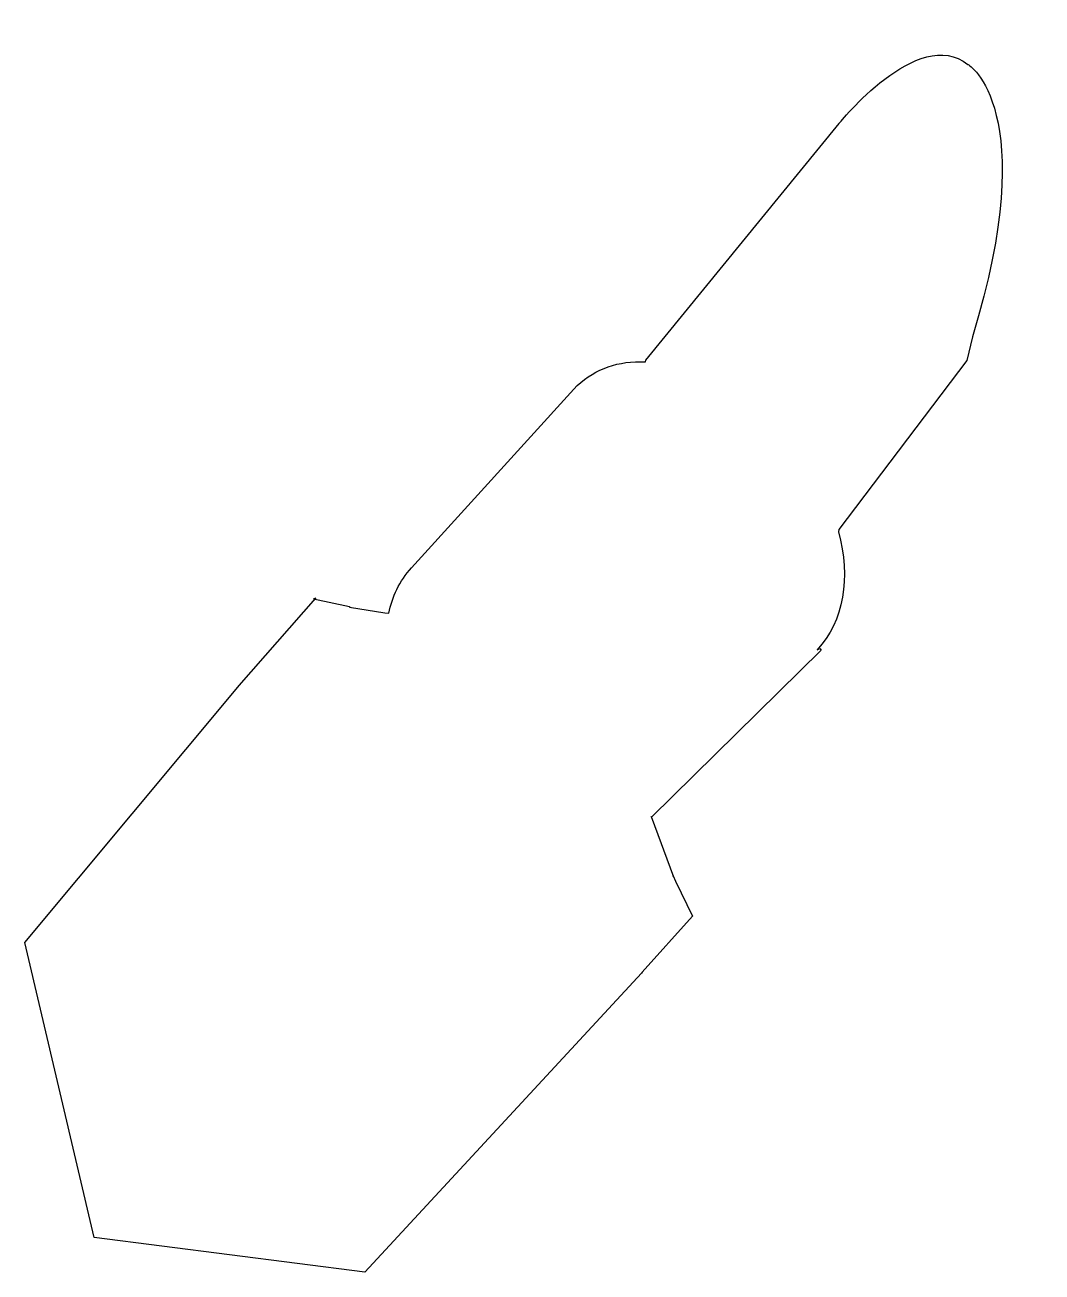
# Model space of a CAD drawing. Header units: centimetres. Extents: x -7.7 to 8.4, y -9.6 to 10.1.
import ezdxf

# ---------------------------------------------------------------- set-up
doc = ezdxf.new("R2010")
doc.units = ezdxf.units.CM
doc.header["$MEASUREMENT"] = 0
doc.layers.add('Camada 1', color=7, linetype='Continuous')

msp = doc.modelspace()

# ---------------------------------------------------------------- linework, layer by layer
at = {"layer": 'Camada 1'}
msp.add_open_spline([(-2.59458, 0.89945), (-2.59458, 0.89945), (-3.16402, 1.02174), (-3.16402, 1.02174), (-3.16402, 1.02174), (-3.16402, 1.02174), (-3.12544, 1.03132), (-3.12544, 1.03132), (-3.12544, 1.03132), (-3.12544, 1.03132), (-4.34041, -0.34507), (-4.34041, -0.34507), (-4.34041, -0.34507), (-4.34041, -0.34507), (-4.33313, -0.33965), (-4.33313, -0.33965), (-4.33313, -0.33965), (-4.33313, -0.33965), (-7.72454, -4.40973), (-7.72454, -4.40973), (-7.72454, -4.40973), (-7.72454, -4.40973), (-6.62789, -9.07534), (-6.62789, -9.07534), (-6.62789, -9.07534), (-6.62789, -9.07534), (-2.35177, -9.61914), (-2.35177, -9.61914), (-2.35177, -9.61914), (-2.35177, -9.61914), (2.01899, -4.89641), (2.01899, -4.89641), (2.01899, -4.89641), (2.01899, -4.89641), (2.03111, -4.87762), (2.03111, -4.87762), (2.03111, -4.87762), (2.03111, -4.87762), (2.8301, -3.99082), (2.8301, -3.99082), (2.8301, -3.99082), (2.8301, -3.99082), (2.5603, -3.44014), (2.5603, -3.44014), (2.5603, -3.44014), (2.5603, -3.44014), (2.52151, -3.35423), (2.52151, -3.35423), (2.52151, -3.35423), (2.52151, -3.35423), (2.52609, -3.37217), (2.52609, -3.37217), (2.52609, -3.37217), (2.52609, -3.37217), (2.17184, -2.42015), (2.17184, -2.42015), (2.17184, -2.42015), (2.17184, -2.42015), (2.17703, -2.43076), (2.17703, -2.43076), (2.17703, -2.43076), (2.17703, -2.43076), (4.86308, 0.21219), (4.86308, 0.21219), (4.86308, 0.21219), (4.86308, 0.21219), (4.83845, 0.23899), (4.83845, 0.23899), (4.83845, 0.23899), (4.83845, 0.23899), (4.79802, 0.21761), (4.79802, 0.21761), (4.79802, 0.21761), (5.22545, 0.66497), (5.32639, 1.35963), (5.13724, 2.08366), (5.13724, 2.08366), (5.13724, 2.08366), (5.14224, 2.12171), (5.14224, 2.12171), (5.14224, 2.12171), (5.14224, 2.12171), (7.16604, 4.79083), (7.16604, 4.79083), (7.16604, 4.79083), (7.16604, 4.79083), (7.2538, 5.16656), (7.2538, 5.16656), (7.2538, 5.16656), (8.35306, 8.75783), (7.18228, 9.47197), (7.18228, 9.47197), (7.18228, 9.47197), (6.39017, 10.0952), (5.14412, 8.53691), (5.14412, 8.53691), (5.14412, 8.53691), (5.14412, 8.53691), (2.09198, 4.79774), (2.09198, 4.79774), (2.09198, 4.79774), (2.09198, 4.79774), (2.0851, 4.76887), (2.0851, 4.76887), (2.0851, 4.76887), (1.65015, 4.79014), (1.30754, 4.66129), (1.00523, 4.39573), (1.00523, 4.39573), (1.00523, 4.39573), (1.00314, 4.39615), (1.00314, 4.39615), (1.00314, 4.39615), (1.00314, 4.39615), (-1.6125, 1.51558), (-1.6125, 1.51558), (-1.6125, 1.51558), (-1.80673, 1.30227), (-1.91942, 1.0552), (-1.97437, 0.79538), (-1.97437, 0.79538), (-1.97437, 0.79538), (-2.03451, 0.80152), (-2.03451, 0.80152), (-2.03451, 0.80152), (-2.03451, 0.80152), (-2.59426, 0.89045), (-2.59426, 0.89045), (-2.59426, 0.89045), (-2.59426, 0.89045), (-2.59458, 0.89945), (-2.59458, 0.89945)], degree=3, knots=[0, 0, 0, 0, 0.02941176, 0.02941176, 0.02941176, 0.02941176, 0.05882353, 0.05882353, 0.05882353, 0.05882353, 0.08823529, 0.08823529, 0.08823529, 0.08823529, 0.11764706, 0.11764706, 0.11764706, 0.11764706, 0.14705882, 0.14705882, 0.14705882, 0.14705882, 0.17647059, 0.17647059, 0.17647059, 0.17647059, 0.20588235, 0.20588235, 0.20588235, 0.20588235, 0.23529412, 0.23529412, 0.23529412, 0.23529412, 0.26470588, 0.26470588, 0.26470588, 0.26470588, 0.29411765, 0.29411765, 0.29411765, 0.29411765, 0.32352941, 0.32352941, 0.32352941, 0.32352941, 0.35294118, 0.35294118, 0.35294118, 0.35294118, 0.38235294, 0.38235294, 0.38235294, 0.38235294, 0.41176471, 0.41176471, 0.41176471, 0.41176471, 0.44117647, 0.44117647, 0.44117647, 0.44117647, 0.47058824, 0.47058824, 0.47058824, 0.47058824, 0.5, 0.5, 0.5, 0.5, 0.52941176, 0.52941176, 0.52941176, 0.52941176, 0.55882353, 0.55882353, 0.55882353, 0.55882353, 0.58823529, 0.58823529, 0.58823529, 0.58823529, 0.61764706, 0.61764706, 0.61764706, 0.61764706, 0.64705882, 0.64705882, 0.64705882, 0.64705882, 0.67647059, 0.67647059, 0.67647059, 0.67647059, 0.70588235, 0.70588235, 0.70588235, 0.70588235, 0.73529412, 0.73529412, 0.73529412, 0.73529412, 0.76470588, 0.76470588, 0.76470588, 0.76470588, 0.79411765, 0.79411765, 0.79411765, 0.79411765, 0.82352941, 0.82352941, 0.82352941, 0.82352941, 0.85294118, 0.85294118, 0.85294118, 0.85294118, 0.88235294, 0.88235294, 0.88235294, 0.88235294, 0.91176471, 0.91176471, 0.91176471, 0.91176471, 0.94117647, 0.94117647, 0.94117647, 0.94117647, 1, 1, 1, 1], dxfattribs=at)

doc.saveas('drawing.dxf')
